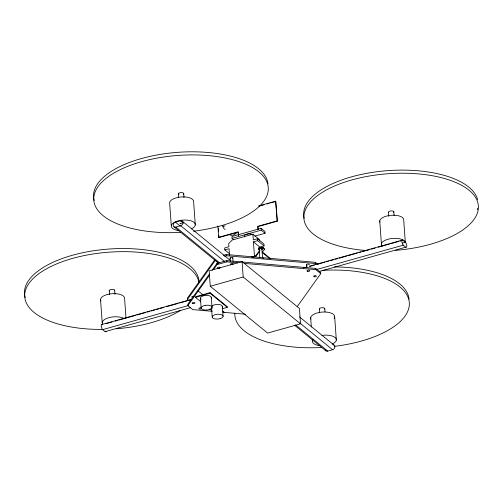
<?xml version="1.0" encoding="UTF-8"?>
<svg xmlns="http://www.w3.org/2000/svg" width="503" height="503" viewBox="0 0 503 503"><rect width="100%" height="100%" fill="white"/><g stroke="black" fill="none" stroke-linecap="round" stroke-linejoin="round"><path stroke-width="0.75" d="M252.858 257.291L255.851 256.448L259.913 250.796L258.473 249.419L258.379 248.513C259.699 246.621 263.069 246.979 264.44 248.746L264.484 249.362L262.145 252.399L270.061 258.863M258.423 249.123C259.743 247.237 263.113 247.595 264.484 249.362M214.768 259.781L187.323 298.254L187.412 299.48L188.638 300.48L190.889 299.851M187.412 299.48L215.303 260.372M209.355 274.097L187.764 304.372L187.845 305.598L192.768 309.615L212.059 311.3M212.059 270.312L217.007 263.377L226.74 260.642L315.727 268.42L320.644 272.437L320.732 273.663L297.216 306.623M187.845 305.598L209.55 275.172M213.511 269.627L217.095 264.597L226.828 261.862L237.737 262.817M251.745 256.983L255.807 255.838L259.869 250.186M222.955 226.633L225.118 225.891M175.465 222.175L180.338 220.811A2.735 2.226 -50.8 0 1 182.947 222.571A2.735 2.226 -50.8 0 1 180.69 225.702L175.817 227.073A2.735 2.226 -50.8 0 1 173.208 225.306A2.735 2.226 -50.8 0 1 175.465 222.175L180.313 226.136M258.467 206.016L275.694 201.175L277.411 221.138L258.026 226.583L258.221 229.311M259.523 206.06L264.018 204.796M267.011 203.954L269.262 203.325M270.759 202.904L275.248 201.64M217.868 225.929L218.686 237.297L238.145 231.833L238.384 235.241M277.411 221.138L277.103 220.886L257.718 226.331L257.964 229.739M218.686 237.297L218.994 237.548L238.447 232.084L238.692 235.492M254.851 236.14L265.075 233.273L264.943 231.437L261.126 228.318L231.914 236.523L232.046 238.359L233.681 239.698M232.046 238.359L261.258 230.154L265.075 233.273M259.378 240.862L259.278 239.434L252.883 234.216L232.09 240.057L228.689 243.628L228.915 246.766L224.684 247.954L224.822 249.884L229.475 253.682M264.05 245.879L257.655 240.66L253.43 241.849L259.825 247.067L264.05 245.879L263.912 243.949L257.517 238.73L253.292 239.918L252.883 234.216M224.822 249.884L229.054 248.696L229.538 255.455M223.307 255.361L226.306 254.518L315.287 262.302L318.022 264.534M224.564 256.26L226.388 255.744L315.375 263.522L316.192 264.194M251.569 256.92L254.556 256.19M242.075 261.598L209.166 270.847L210.273 286.264L267.609 333.08L300.517 323.838L299.411 308.414L242.075 261.598L243.182 277.021L300.517 323.838M210.273 286.264L243.182 277.021M222.207 308.76L227.318 307.32L227.274 306.711L210.053 292.652L195.447 296.751L195.491 297.367L200.835 301.731M195.491 297.367L210.097 293.262L227.318 307.32M101.719 324.561L191.681 299.285M303.309 267.923L307.088 266.86M309.358 266.225L402.343 240.101M106.064 323.68L112.068 321.995M115.068 321.153L117.325 320.518M118.821 320.097L126.328 317.99M127.831 317.563L135.338 315.456M136.841 315.035L145.851 312.501M147.354 312.08L149.605 311.451M151.101 311.03L154.855 309.974M156.358 309.552L158.608 308.917M160.111 308.496L163.865 307.44M166.87 306.597L178.131 303.435M179.634 303.013L187.135 300.901M309.848 266.427L314.35 265.163M317.355 264.32L324.863 262.208M326.365 261.786L328.616 261.151M330.119 260.73L333.873 259.68M335.369 259.259L337.626 258.624M339.123 258.202L346.63 256.09M348.133 255.669L357.143 253.141M358.645 252.72L360.896 252.085M362.399 251.663L366.153 250.607M367.649 250.186L369.906 249.551M371.403 249.13L375.156 248.08M378.162 247.231L389.423 244.068M390.925 243.647L398.433 241.541M399.929 241.119L402.934 240.271L405.393 242.283A2.735 1.037 74.3 0 1 406.801 245.734A2.735 1.037 74.3 0 1 405.745 247.18L319.418 271.431M402.394 243.125L405.393 242.283M102.31 324.737A2.735 1.037 74.3 0 0 101.254 326.183A2.735 1.037 74.3 0 0 102.662 329.635L188.241 305.591M316.953 269.426L403.287 245.168L405.745 247.18M102.662 329.635L105.121 331.64L190.7 307.597M325.234 349.95A2.735 2.226 -50.8 0 0 327.717 351.107L332.584 349.736A2.735 2.226 -50.8 0 0 334.847 346.932A2.735 2.226 -50.8 0 0 332.873 344.75M244.269 263.39L315.815 269.646L320.732 273.663M222.86 312.244L245.527 314.23M218.277 268.401L217.956 268.351A1.364 0.604 -4.1 0 1 218.088 267.3A1.364 0.604 -4.1 0 1 220.062 267.753L220 267.917A1.364 0.604 -4.1 0 1 218.981 268.376M263.201 258.077L263.585 258.303M262.101 251.789L270.62 258.749M182.111 221.043L229.928 260.089M299.505 316.903L334.005 345.077M180.338 220.811L183.369 223.282M180.69 225.702L224.307 261.321M299.87 323.027L332.584 349.736M175.817 227.073L219.44 262.692M295.607 324.888L327.717 351.107M174.044 226.84L218.843 263.415M294.469 325.171L325.944 350.874M198.245 291.023L202.753 294.701M222.741 311.024L224.401 312.382M209.745 308.999L212.121 310.942M258.379 248.513L258.699 249.689M405.324 242.616L403.72 220.257A12.047 5.3 -4.1 0 0 391.064 215.29A12.047 5.3 -4.1 0 0 379.922 222.219M393.818 211.763L394.094 215.605M388.435 212.436L388.712 216.277M379.746 220.848L381.4 243.974M334.684 316.959L336.337 340.091M324.793 308.817L325.013 311.891M319.355 308.999L319.631 312.841M315.287 262.302L315.375 263.522M315.727 268.42L315.815 269.646M310.678 317.758L311.338 327.007M312.225 339.343L312.332 340.883M306.553 264.71L306.755 267.508M275.694 201.175L277.103 220.886M263.251 247.784L263.295 248.394M262.874 247.558L262.918 248.168M261.126 228.318L261.258 230.154M262.365 247.394L262.409 248.004M261.95 249.111L262.604 258.152M261.761 247.3L261.805 247.91M261.095 247.281L261.139 247.897M260.428 247.344L260.472 247.954M259.793 247.482L259.837 248.092M259.234 247.677L259.278 248.293M259.208 249.205L259.8 257.486M258.8 247.929L258.844 248.539M258.504 248.212L258.548 248.828M258.429 248.809L258.473 249.419M257.517 238.73L257.655 240.66M255.807 255.838L255.851 256.448M253.43 241.849L254.455 256.109M232.801 257.932L233.052 261.428M230.078 258.026L230.33 261.522M226.306 254.518L226.388 255.744M226.74 260.642L226.828 261.862M218.34 228.456L218.56 231.487M218.83 235.278L218.994 237.548M222.395 306.516L223.093 316.305M217.007 263.377L217.095 264.597M211.323 297.512L212.027 307.302M211.543 307.968L212.191 317.003M210.053 292.652L210.097 293.262M195.29 224.979L193.63 201.854A12.047 5.3 -4.1 0 0 182.3 196.906A12.047 5.3 -4.1 0 0 169.624 202.646L171.284 225.772M200.414 298.141L201.118 307.93M183.74 193.705L184.016 197.547M178.301 193.888L178.578 197.729M126.02 318.355L124.587 298.31A12.047 5.3 -4.1 0 0 111.031 293.809A12.047 5.3 -4.1 0 0 100.946 301.02M114.678 290.445L114.954 294.286M109.239 290.627L109.516 294.469M100.543 299.662L102.203 322.794M106.095 331.288A2.735 1.037 74.3 0 1 105.121 331.64M403.287 245.168A2.735 1.037 74.3 0 1 401.878 241.717A2.735 1.037 74.3 0 1 402.934 240.271M178.798 230.563A12.047 5.3 -4.1 0 1 172.944 223.263A12.047 5.3 -4.1 0 1 190.92 220.836A12.047 5.3 -4.1 0 1 191.297 228.871M178.993 194.718A2.729 1.201 -4.1 0 1 179.037 193.089A2.729 1.201 -4.1 0 1 182.702 192.756A2.729 1.201 -4.1 0 1 183.299 194.321M94.212 200.521A87.453 38.473 -4.1 0 1 173.334 152.698A87.453 38.473 -4.1 0 1 267.98 183.897M180.571 232.373A87.453 38.473 -4.1 0 1 103.574 180.495A87.453 38.473 -4.1 0 1 252.173 167.361A87.453 38.473 -4.1 0 1 193.517 231.229M102.599 324.146A12.047 5.3 -4.1 0 1 109.176 317.588A12.047 5.3 -4.1 0 1 124.09 318.512M382.148 246.206A12.047 5.3 -4.1 0 1 390.133 238.755A12.047 5.3 -4.1 0 1 405.204 242.012M321.876 335.432A12.047 5.3 -4.1 0 1 335.067 337.475A12.047 5.3 -4.1 0 1 332.351 343.983M319.845 345.674A12.047 5.3 -4.1 0 1 312.916 339.487M310.911 319.128A12.047 5.3 -4.1 0 1 323.347 312.017A12.047 5.3 -4.1 0 1 334.099 318.355M114.546 290.759A2.729 1.201 -4.1 0 0 113.452 289.439L112.81 289.344A2.729 1.201 -4.1 0 0 109.296 290.935M319.644 309.59A2.729 1.201 -4.1 0 1 321.87 307.717A2.729 1.201 -4.1 0 1 324.661 309.131M393.667 212.392A2.729 1.201 -4.1 0 0 392.114 210.92L391.428 210.889A2.729 1.201 -4.1 0 0 388.637 212.725M477.655 208.185A87.453 38.473 -4.1 0 1 477.209 209.738M304.183 218.321A87.453 38.473 -4.1 0 1 381.111 171.24A87.453 38.473 -4.1 0 1 477.63 199.653M367.775 250.595A87.453 38.473 -4.1 0 1 323.649 191.542A87.453 38.473 -4.1 0 1 469.029 190.216A87.453 38.473 -4.1 0 1 395.628 250.343M25.269 297.644A87.453 38.473 -4.1 0 1 104.253 249.438A87.453 38.473 -4.1 0 1 198.955 281.014M180.263 310.59A87.453 38.473 -4.1 0 1 116.237 328.792M102.518 329.408A87.453 38.473 -4.1 0 1 24.779 293.758A87.453 38.473 -4.1 0 1 110.691 252.06A87.453 38.473 -4.1 0 1 198.981 282.579M334.438 266.917A87.453 38.473 -4.1 0 1 409.052 299.172M322.052 270.356A87.453 38.473 -4.1 0 1 409.121 301.102A87.453 38.473 -4.1 0 1 334.608 346.334M321.298 347.504A87.453 38.473 -4.1 0 1 234.813 313.199M233.021 264.364A1.364 0.604 -4.1 0 0 233.178 264.213L233.241 264.056A1.364 0.604 -4.1 0 0 231.267 263.597A1.364 0.604 -4.1 0 0 231.135 264.647L231.455 264.697A1.364 0.604 -4.1 0 0 232.493 264.603M307.17 265.213A1.364 0.604 -4.1 0 1 306.773 264.402A1.364 0.604 -4.1 0 1 308.66 264.119A1.364 0.604 -4.1 0 1 309.056 264.93M230.695 258.523A1.364 0.604 -4.1 0 1 230.299 257.712A1.364 0.604 -4.1 0 1 232.185 257.429A1.364 0.604 -4.1 0 1 232.581 258.24M217.044 262.025A1.364 0.604 -4.1 0 1 216.969 261.566M191.913 297.26A1.364 0.604 -4.1 0 1 192.221 296.519A1.364 0.604 -4.1 0 1 193.875 296.368M201.521 308.584A1.364 0.604 -4.1 0 1 199.477 309.018A1.364 0.604 -4.1 0 1 199.32 308.075A1.364 0.604 -4.1 0 1 201.445 308.132M244.785 236.875A4.238 1.867 -4.1 0 1 246.652 234.26A4.238 1.867 -4.1 0 1 252.336 234.756M262.315 248.444A1.377 0.604 -4.1 0 1 261.453 248.966M261.912 249.438A1.377 0.604 -4.1 0 0 262.132 248.633A1.377 0.604 -4.1 0 0 260.378 248.532L260.082 248.639A1.377 0.604 -4.1 0 0 259.655 249.243M261.887 249.274A1.377 0.604 -4.1 0 0 260.296 248.576L259.963 248.652A1.377 0.604 -4.1 0 0 259.353 249.501M225.155 229.456A5.464 4.684 -39.7 0 1 222.86 225.35M236.819 232.443A5.464 4.684 -39.7 0 1 229.664 234.882M211.141 298.147A5.464 2.402 -4.1 0 0 204.457 295.575L203.143 295.896A5.464 2.402 -4.1 0 0 201.143 299.304M211.65 306.579A5.464 2.402 -4.1 0 1 218.277 304.447A5.464 2.402 -4.1 0 1 222.225 307.151M212.253 308.37A5.464 2.402 -4.1 0 1 211.694 307.823M180.087 223.646L181.174 223.697L180.087 223.646M220.433 318.562L219.126 318.889A5.464 2.402 -4.1 0 1 212.26 316.582A5.464 2.402 -4.1 0 1 220.704 314.482A5.464 2.402 -4.1 0 1 220.433 318.562M205.161 305.371L203.847 305.686A5.464 2.402 -4.1 0 0 203.445 309.773A5.464 2.402 -4.1 0 0 211.945 307.723A5.464 2.402 -4.1 0 0 205.161 305.371M307.61 271.331A1.364 0.604 -4.1 0 0 309.716 270.74A1.364 0.604 -4.1 0 0 307.742 270.281A1.364 0.604 -4.1 0 0 307.61 271.331M314.268 276.769A1.364 0.604 -4.1 0 0 316.374 276.178A1.364 0.604 -4.1 0 0 314.4 275.719A1.364 0.604 -4.1 0 0 314.268 276.769M192.819 303.586A1.364 0.604 -4.1 0 0 194.931 302.988A1.364 0.604 -4.1 0 0 192.951 302.536A1.364 0.604 -4.1 0 0 192.819 303.586"/></g></svg>
